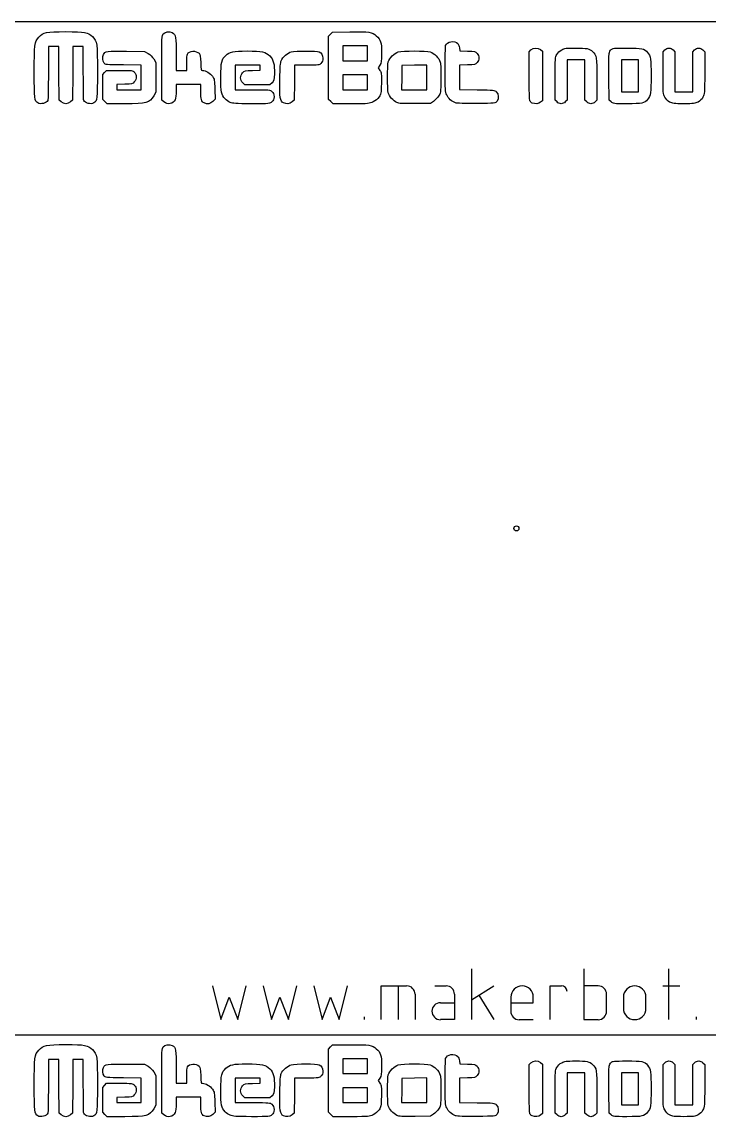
# Model space of a CAD drawing. Header units: millimetres. Extents: x 0 to 600, y 0 to 300.
# Drawn here: x 301.2 to 369, y 191.8 to 300 of the extents above; entities that cross this region are included whole.
import ezdxf

# ---------------------------------------------------------------- set-up
doc = ezdxf.new("R2010")
doc.units = ezdxf.units.MM
doc.layers.get('0').update_dxf_attribs({"linetype": 'CONTINUOUS', "lineweight": 25, "true_color": 0x000000})
doc.layers.add('Text', color=4, linetype='CONTINUOUS', true_color=0x00ffff)

msp = doc.modelspace()

# ---------------------------------------------------------------- linework, layer by layer
for p, q in [((600, 300), (0, 300)), ((300, 200), (400, 200))]:
    msp.add_line(p, q)
at = {"layer": 'Text'}
for p, q in [((331.45, 298.59), (331.65, 298.8)), ((331.65, 298.8), (331.85, 299)), ((331.85, 299), (333.57, 299.02)), ((331.45, 295.47), (331.45, 298.59)), ((334.09, 297.64), (332.88, 297.64)), ((332.88, 297.64), (332.88, 296.91)), ((335.3, 297.64), (334.09, 297.64)), ((335.3, 296.91), (335.3, 297.64)), ((304.33, 297.57), (303.82, 297.57)), ((303.82, 297.57), (303.82, 294.97)), ((304.84, 297.57), (304.33, 297.57)), ((304.86, 294.92), (304.84, 297.57)), ((306.25, 297.57), (306.23, 294.92)), ((306.76, 297.57), (306.25, 297.57)), ((307.27, 297.57), (306.76, 297.57)), ((307.27, 294.97), (307.27, 297.57)), ((311.53, 297.11), (313.32, 297.09)), ((313.32, 297.09), (313.67, 296.89)), ((316.44, 296.74), (316.44, 295.22)), ((332.88, 296.91), (332.88, 296.17)), ((335.3, 296.17), (335.3, 296.91)), ((335.3, 296.91), (335.3, 296.91)), ((344.38, 297.43), (344.42, 297.14)), ((344.42, 297.14), (345.18, 297.12)), ((351.26, 297.06), (351.44, 297.24)), ((351.26, 294.71), (351.26, 297.06)), ((352.39, 297.27), (352.58, 297.12)), ((352.58, 297.12), (352.58, 294.67)), ((364.47, 297.06), (364.65, 297.24)), ((364.47, 294.98), (364.47, 297.06)), ((365.46, 297.24), (365.64, 297.06)), ((365.64, 297.06), (365.64, 295.08)), ((367.4, 297.06), (367.58, 297.24)), ((367.4, 295.08), (367.4, 297.06)), ((368.4, 297.24), (368.58, 297.06)), ((368.58, 297.06), (368.58, 294.98)), ((312.99, 295.73), (311.22, 295.75)), ((312.99, 294.52), (312.99, 295.73)), ((314.22, 296.34), (314.42, 295.99)), ((314.42, 295.99), (314.42, 294.52)), ((315.01, 292.27), (315.01, 295.46)), ((317.47, 295.22), (317.47, 295.96)), ((323.48, 295.73), (322.24, 295.73)), ((322.24, 295.73), (322.24, 294.52)), ((324.73, 295.73), (323.48, 295.73)), ((324.73, 295.48), (324.73, 295.73)), ((324.73, 295.23), (324.73, 295.48)), ((328.12, 295.73), (328.09, 294)), ((329.33, 295.73), (328.12, 295.73)), ((331.45, 292.35), (331.45, 295.47)), ((332.88, 296.17), (334.09, 296.17)), ((334.09, 296.17), (335.3, 296.17)), ((336.52, 295.73), (336.36, 295.48)), ((336.36, 295.48), (336.53, 295.22)), ((338.71, 295.7), (338.69, 294.51)), ((339.94, 295.72), (338.71, 295.7)), ((341.17, 295.74), (339.94, 295.72)), ((341.17, 294.53), (341.17, 295.74)), ((345.17, 295.75), (344.4, 295.72)), ((344.4, 295.72), (344.4, 294.52)), ((355.88, 296.25), (355, 296.25)), ((355, 296.25), (355, 294.26)), ((356.76, 296.25), (355.88, 296.25)), ((356.76, 294.26), (356.76, 296.25)), ((361.2, 296.25), (360.36, 296.25)), ((360.36, 296.25), (360.36, 294.67)), ((362.04, 296.25), (361.2, 296.25)), ((362.04, 294.67), (362.04, 296.25)), ((304.88, 292.27), (304.86, 294.92)), ((306.23, 294.92), (306.2, 292.27)), ((309.18, 294.81), (309.37, 295.01)), ((309.18, 293.58), (309.18, 294.81)), ((309.37, 295.01), (309.57, 295.22)), ((309.57, 295.22), (310.84, 295.22)), ((312.99, 293.31), (312.99, 294.52)), ((314.42, 294.52), (314.42, 293.06)), ((316.44, 295.22), (316.95, 295.22)), ((316.95, 295.22), (317.47, 295.22)), ((322.24, 294.52), (322.24, 293.31)), ((323.96, 295.21), (324.73, 295.23)), ((334.09, 294.78), (332.88, 294.78)), ((332.88, 294.78), (332.88, 294.05)), ((335.3, 294.78), (334.09, 294.78)), ((335.3, 294.05), (335.3, 294.78)), ((338.69, 294.51), (338.67, 293.31)), ((341.17, 293.31), (341.17, 294.53)), ((341.17, 294.53), (341.17, 294.53)), ((344.4, 294.52), (344.4, 293.32)), ((352.58, 294.67), (352.58, 292.22)), ((353.83, 292.28), (353.83, 294.39)), ((359.15, 292.27), (359.12, 294.46)), ((360.36, 294.67), (360.36, 293.09)), ((362.04, 293.09), (362.04, 294.67)), ((362.04, 294.67), (362.04, 294.67)), ((365.64, 295.08), (365.64, 293.09)), ((367.4, 293.09), (367.4, 295.08)), ((309.18, 292.35), (309.18, 293.58)), ((311.35, 293.84), (310.57, 293.81)), ((310.57, 293.81), (310.57, 293.56)), ((310.57, 293.56), (310.57, 293.31)), ((310.57, 293.31), (311.78, 293.31)), ((311.78, 293.31), (312.99, 293.31)), ((317.65, 293.83), (316.44, 293.83)), ((316.44, 293.83), (316.44, 293.2)), ((318.86, 293.83), (317.65, 293.83)), ((318.86, 293.13), (318.86, 293.83)), ((320.25, 293.34), (320.27, 292.36)), ((322.24, 293.31), (323.96, 293.31)), ((323.19, 293.79), (323, 293.98)), ((324.44, 293.79), (323.19, 293.79)), ((325.68, 293.79), (324.44, 293.79)), ((325.89, 293.99), (325.68, 293.79)), ((328.09, 294), (328.07, 292.27)), ((332.88, 294.05), (332.88, 293.31)), ((332.88, 293.31), (334.09, 293.31)), ((334.09, 293.31), (335.3, 293.31)), ((335.3, 293.31), (335.3, 294.05)), ((335.3, 294.05), (335.3, 294.05)), ((338.67, 293.31), (339.92, 293.31)), ((339.92, 293.31), (341.17, 293.31)), ((344.4, 293.32), (346.12, 293.3)), ((355, 294.26), (355, 292.28)), ((356.76, 292.28), (356.76, 294.26)), ((357.94, 294.34), (357.94, 292.28)), ((305.09, 292.1), (304.88, 292.27)), ((306.2, 292.27), (306, 292.1)), ((309.39, 292.13), (309.18, 292.35)), ((314.42, 293.06), (314.22, 292.71)), ((315.22, 292.1), (315.01, 292.27)), ((320.27, 292.36), (320.05, 292.14)), ((328.07, 292.27), (327.87, 292.1)), ((331.69, 292.13), (331.45, 292.35)), ((352.58, 292.22), (352.39, 292.07)), ((354.01, 292.1), (353.83, 292.28)), ((355, 292.28), (354.82, 292.1)), ((356.94, 292.1), (356.76, 292.28)), ((357.94, 292.28), (357.76, 292.1)), ((359.35, 292.1), (359.15, 292.27)), ((360.36, 293.09), (361.2, 293.09)), ((361.2, 293.09), (362.04, 293.09)), ((365.64, 293.09), (366.52, 293.09)), ((366.52, 293.09), (367.4, 293.09)), ((302.77, 292), (302.77, 292)), ((309.61, 291.92), (309.39, 292.13)), ((309.39, 292.13), (309.39, 292.13)), ((311.36, 291.92), (309.61, 291.92)), ((315.22, 292.1), (315.22, 292.1)), ((321.76, 292.06), (321.76, 292.06)), ((327.01, 292.01), (327.01, 292.01)), ((331.93, 291.92), (331.69, 292.13)), ((331.69, 292.13), (331.69, 292.13)), ((333.71, 291.92), (331.93, 291.92)), ((338.2, 292.05), (338.2, 292.05)), ((341.51, 291.96), (340, 291.94)), ((341.82, 292.16), (341.51, 291.96)), ((343.99, 292.01), (343.99, 292.01)), ((351.57, 291.99), (351.57, 291.99)), ((354.01, 292.1), (354.01, 292.1)), ((359.35, 292.1), (359.35, 292.1)), ((365.12, 292.09), (365.12, 292.09)), ((345.56, 206.5), (345.56, 201.5)), ((356.67, 206.5), (356.67, 201.5)), ((365, 206.5), (365, 201.5)), ((320, 204.83), (320.83, 201.5)), ((322.5, 201.5), (323.33, 204.83)), ((325, 204.83), (325.83, 201.5)), ((327.5, 201.5), (328.33, 204.83)), ((330, 204.83), (330.83, 201.5)), ((332.5, 201.5), (333.33, 204.83)), ((336.67, 201.5), (336.67, 204.83)), ((336.67, 204.83), (339.17, 204.83)), ((338.33, 204.83), (338.33, 201.5)), ((341.94, 204.83), (343.06, 204.83)), ((345.56, 203.44), (347.78, 204.83)), ((353.33, 201.5), (353.33, 204.83)), ((353.33, 204.83), (354.44, 204.83)), ((358.06, 204.83), (356.67, 204.83)), ((364.44, 204.83), (366.11, 204.83)), ((320.83, 201.5), (321.67, 203.72)), ((321.67, 203.72), (322.5, 201.5)), ((325.83, 201.5), (326.67, 203.72)), ((326.67, 203.72), (327.5, 201.5)), ((330.83, 201.5), (331.67, 203.72)), ((331.67, 203.72), (332.5, 201.5)), ((340, 204), (340, 201.5)), ((343.89, 204), (343.89, 201.5)), ((346.29, 203.9), (347.78, 201.5)), ((349.44, 203.72), (349.44, 202.33)), ((351.67, 203.17), (351.67, 203.72)), ((358.89, 202.33), (358.89, 204)), ((360.56, 203.72), (360.56, 202.61)), ((362.78, 202.61), (362.78, 203.72)), ((342.5, 203.17), (343.89, 203.17)), ((349.44, 203.17), (351.67, 203.17)), ((335, 201.5), (335, 201.78)), ((343.89, 201.5), (342.5, 201.5)), ((350.28, 201.5), (351.67, 201.5)), ((356.67, 201.5), (358.06, 201.5)), ((367.78, 201.5), (367.78, 201.78)), ((331.45, 198.59), (331.65, 198.8)), ((331.45, 195.47), (331.45, 198.59)), ((331.65, 198.8), (331.85, 199)), ((331.85, 199), (333.57, 199.02)), ((304.33, 197.57), (303.82, 197.57)), ((303.82, 197.57), (303.82, 194.97)), ((304.84, 197.57), (304.33, 197.57)), ((304.86, 194.92), (304.84, 197.57)), ((306.25, 197.57), (306.23, 194.92)), ((306.76, 197.57), (306.25, 197.57)), ((307.27, 197.57), (306.76, 197.57)), ((307.27, 194.97), (307.27, 197.57)), ((311.53, 197.11), (313.32, 197.09)), ((313.32, 197.09), (313.67, 196.89)), ((334.09, 197.64), (332.88, 197.64)), ((332.88, 197.64), (332.88, 196.91)), ((335.3, 197.64), (334.09, 197.64)), ((335.3, 196.91), (335.3, 197.64)), ((344.38, 197.43), (344.42, 197.14)), ((344.42, 197.14), (345.18, 197.12)), ((351.26, 197.06), (351.44, 197.24)), ((351.26, 194.71), (351.26, 197.06)), ((352.39, 197.27), (352.58, 197.12)), ((352.58, 197.12), (352.58, 194.67)), ((364.47, 197.06), (364.65, 197.24)), ((364.47, 194.98), (364.47, 197.06)), ((365.46, 197.24), (365.64, 197.06)), ((365.64, 197.06), (365.64, 195.08)), ((367.4, 197.06), (367.58, 197.24)), ((367.4, 195.08), (367.4, 197.06)), ((368.4, 197.24), (368.58, 197.06)), ((368.58, 197.06), (368.58, 194.98)), ((314.22, 196.34), (314.42, 195.99)), ((314.42, 195.99), (314.42, 194.52)), ((316.44, 196.74), (316.44, 195.22)), ((317.47, 195.22), (317.47, 195.96)), ((332.88, 196.91), (332.88, 196.17)), ((332.88, 196.17), (334.09, 196.17)), ((334.09, 196.17), (335.3, 196.17)), ((335.3, 196.17), (335.3, 196.91)), ((335.3, 196.91), (335.3, 196.91)), ((355.88, 196.25), (355, 196.25)), ((355, 196.25), (355, 194.26)), ((356.76, 196.25), (355.88, 196.25)), ((356.76, 194.26), (356.76, 196.25)), ((361.2, 196.25), (360.36, 196.25)), ((360.36, 196.25), (360.36, 194.67)), ((362.04, 196.25), (361.2, 196.25)), ((362.04, 194.67), (362.04, 196.25)), ((304.88, 192.27), (304.86, 194.92)), ((306.23, 194.92), (306.2, 192.27)), ((309.18, 194.81), (309.37, 195.01)), ((309.18, 193.58), (309.18, 194.81)), ((309.37, 195.01), (309.57, 195.22)), ((309.57, 195.22), (310.84, 195.22)), ((312.99, 195.73), (311.22, 195.75)), ((312.99, 194.52), (312.99, 195.73)), ((315.01, 192.27), (315.01, 195.46)), ((316.44, 195.22), (316.95, 195.22)), ((316.95, 195.22), (317.47, 195.22)), ((323.48, 195.73), (322.24, 195.73)), ((322.24, 195.73), (322.24, 194.52)), ((324.73, 195.73), (323.48, 195.73)), ((323.96, 195.21), (324.73, 195.23)), ((324.73, 195.48), (324.73, 195.73)), ((324.73, 195.23), (324.73, 195.48)), ((328.12, 195.73), (328.09, 194)), ((329.33, 195.73), (328.12, 195.73)), ((331.45, 192.35), (331.45, 195.47)), ((336.52, 195.73), (336.36, 195.48)), ((336.36, 195.48), (336.53, 195.22)), ((338.71, 195.7), (338.69, 194.51)), ((339.94, 195.72), (338.71, 195.7)), ((341.17, 195.74), (339.94, 195.72)), ((341.17, 194.53), (341.17, 195.74)), ((345.17, 195.75), (344.4, 195.72)), ((344.4, 195.72), (344.4, 194.52)), ((365.64, 195.08), (365.64, 193.09)), ((367.4, 193.09), (367.4, 195.08)), ((311.35, 193.84), (310.57, 193.81)), ((310.57, 193.81), (310.57, 193.56)), ((312.99, 193.31), (312.99, 194.52)), ((314.42, 194.52), (314.42, 193.06)), ((317.65, 193.83), (316.44, 193.83)), ((316.44, 193.83), (316.44, 193.2)), ((318.86, 193.83), (317.65, 193.83)), ((318.86, 193.13), (318.86, 193.83)), ((322.24, 194.52), (322.24, 193.31)), ((323.19, 193.79), (323, 193.98)), ((324.44, 193.79), (323.19, 193.79)), ((325.68, 193.79), (324.44, 193.79)), ((325.89, 193.99), (325.68, 193.79)), ((328.09, 194), (328.07, 192.27)), ((334.09, 194.78), (332.88, 194.78)), ((332.88, 194.78), (332.88, 194.05)), ((332.88, 194.05), (332.88, 193.31)), ((335.3, 194.78), (334.09, 194.78)), ((335.3, 194.05), (335.3, 194.78)), ((335.3, 193.31), (335.3, 194.05)), ((335.3, 194.05), (335.3, 194.05)), ((338.69, 194.51), (338.67, 193.31)), ((341.17, 193.31), (341.17, 194.53)), ((341.17, 194.53), (341.17, 194.53)), ((344.4, 194.52), (344.4, 193.32)), ((352.58, 194.67), (352.58, 192.22)), ((353.83, 192.28), (353.83, 194.39)), ((355, 194.26), (355, 192.28)), ((356.76, 192.28), (356.76, 194.26)), ((357.94, 194.34), (357.94, 192.28)), ((359.15, 192.27), (359.12, 194.46)), ((360.36, 194.67), (360.36, 193.09)), ((362.04, 193.09), (362.04, 194.67)), ((362.04, 194.67), (362.04, 194.67)), ((309.18, 192.35), (309.18, 193.58)), ((310.57, 193.56), (310.57, 193.31)), ((310.57, 193.31), (311.78, 193.31)), ((311.78, 193.31), (312.99, 193.31)), ((314.42, 193.06), (314.22, 192.71)), ((320.25, 193.34), (320.27, 192.36)), ((322.24, 193.31), (323.96, 193.31)), ((332.88, 193.31), (334.09, 193.31)), ((334.09, 193.31), (335.3, 193.31)), ((338.67, 193.31), (339.92, 193.31)), ((339.92, 193.31), (341.17, 193.31)), ((344.4, 193.32), (346.12, 193.3)), ((360.36, 193.09), (361.2, 193.09)), ((361.2, 193.09), (362.04, 193.09)), ((365.64, 193.09), (366.52, 193.09)), ((366.52, 193.09), (367.4, 193.09)), ((302.77, 192), (302.77, 192)), ((305.09, 192.1), (304.88, 192.27)), ((306.2, 192.27), (306, 192.1)), ((309.39, 192.13), (309.18, 192.35)), ((309.61, 191.92), (309.39, 192.13)), ((309.39, 192.13), (309.39, 192.13)), ((311.36, 191.92), (309.61, 191.92)), ((315.22, 192.1), (315.01, 192.27)), ((315.22, 192.1), (315.22, 192.1)), ((320.27, 192.36), (320.05, 192.14)), ((321.76, 192.06), (321.76, 192.06)), ((327.01, 192.01), (327.01, 192.01)), ((328.07, 192.27), (327.87, 192.1)), ((331.69, 192.13), (331.45, 192.35)), ((331.93, 191.92), (331.69, 192.13)), ((331.69, 192.13), (331.69, 192.13)), ((333.71, 191.92), (331.93, 191.92)), ((338.2, 192.05), (338.2, 192.05)), ((341.51, 191.96), (340, 191.94)), ((341.82, 192.16), (341.51, 191.96)), ((343.99, 192.01), (343.99, 192.01)), ((351.57, 191.99), (351.57, 191.99)), ((352.58, 192.22), (352.39, 192.07)), ((354.01, 192.1), (353.83, 192.28)), ((354.01, 192.1), (354.01, 192.1)), ((355, 192.28), (354.82, 192.1)), ((356.94, 192.1), (356.76, 192.28)), ((357.94, 192.28), (357.76, 192.1)), ((359.35, 192.1), (359.15, 192.27)), ((359.35, 192.1), (359.35, 192.1)), ((365.12, 192.09), (365.12, 192.09))]:
    msp.add_line(p, q, dxfattribs=at)
msp.add_circle((350, 250), 0.25, dxfattribs=at)
for centre, radius, start, end in [((339.17, 204), 0.833, 0, 90), ((343.06, 204), 0.833, 0, 90), ((350.56, 203.72), 1.11, 0, 180), ((354.44, 204.28), 0.556, 0, 90), ((358.06, 204), 0.833, 0, 90), ((361.67, 203.72), 1.11, 0, 180), ((342.5, 202.33), 0.833, 90, 270), ((361.67, 202.61), 1.11, 180, 0), ((350.28, 202.33), 0.833, 180, 270), ((358.06, 202.33), 0.833, 270, 0)]:
    msp.add_arc(centre, radius, start, end, dxfattribs=at)
for points in [[(302.88, 298.5), (303.33, 298.98), (303.6, 299.04), (305.55, 299.04)], [(305.55, 299.04), (307.42, 299.04), (307.72, 298.98), (308.16, 298.55)], [(315.01, 295.46), (315.01, 298.49), (315.02, 298.66), (315.15, 298.81)], [(315.15, 298.81), (315.34, 299.02), (315.74, 299.08), (316.04, 298.94)], [(316.04, 298.94), (316.39, 298.77), (316.44, 298.51), (316.44, 296.74)], [(333.57, 299.02), (335.51, 299.05), (335.75, 299.01), (336.18, 298.63)], [(302.43, 294.99), (302.43, 297.8), (302.46, 298.03), (302.88, 298.5)], [(308.16, 298.55), (308.64, 298.08), (308.66, 297.89), (308.66, 295.06)], [(336.18, 298.63), (336.63, 298.22), (336.69, 298.01), (336.69, 296.93)], [(342.97, 295.29), (342.97, 296.48), (342.99, 297.55), (343.02, 297.66)], [(343.02, 297.66), (343.14, 298.08), (343.9, 298.21), (344.21, 297.87)], [(344.21, 297.87), (344.28, 297.79), (344.35, 297.6), (344.38, 297.43)], [(309.32, 295.94), (309.16, 296.14), (309.13, 296.52), (309.26, 296.79)], [(309.26, 296.79), (309.41, 297.11), (309.61, 297.14), (311.53, 297.11)], [(313.67, 296.89), (313.89, 296.76), (314.09, 296.56), (314.22, 296.34)], [(317.47, 295.96), (317.47, 296.37), (317.5, 296.76), (317.54, 296.83)], [(317.54, 296.83), (317.72, 297.16), (318.41, 297.2), (318.69, 296.9)], [(318.69, 296.9), (318.8, 296.77), (318.83, 296.61), (318.85, 295.98)], [(320.84, 294.54), (320.85, 296.06), (320.9, 296.3), (321.33, 296.7)], [(321.33, 296.7), (321.71, 297.06), (322.06, 297.13), (323.42, 297.13)], [(323.42, 297.13), (324.94, 297.13), (325.24, 297.06), (325.66, 296.65)], [(325.66, 296.65), (326.04, 296.26), (326.15, 295.83), (326.12, 294.87)], [(326.8, 296.17), (326.95, 296.52), (327.44, 296.95), (327.79, 297.05)], [(327.79, 297.05), (328.18, 297.16), (330.35, 297.15), (330.55, 297.04)], [(330.55, 297.04), (330.81, 296.91), (330.89, 296.75), (330.89, 296.41)], [(336.69, 296.93), (336.69, 296.06), (336.68, 295.95), (336.52, 295.73)], [(337.36, 296.05), (337.46, 296.42), (337.96, 296.92), (338.35, 297.04)], [(338.35, 297.04), (338.76, 297.16), (341.08, 297.16), (341.49, 297.04)], [(341.49, 297.04), (341.9, 296.92), (342.36, 296.44), (342.48, 296.02)], [(345.18, 297.12), (345.92, 297.09), (345.96, 297.08), (346.13, 296.89)], [(346.13, 296.89), (346.24, 296.76), (346.31, 296.59), (346.31, 296.43)], [(351.44, 297.24), (351.67, 297.47), (352.11, 297.49), (352.39, 297.27)], [(353.83, 294.39), (353.83, 296.44), (353.83, 296.51), (353.99, 296.79)], [(353.99, 296.79), (354.09, 296.97), (354.28, 297.14), (354.48, 297.25)], [(354.48, 297.25), (354.77, 297.41), (354.9, 297.42), (355.85, 297.42)], [(355.85, 297.42), (356.97, 297.42), (357.19, 297.38), (357.52, 297.07)], [(357.52, 297.07), (357.92, 296.7), (357.94, 296.58), (357.94, 294.34)], [(359.12, 294.46), (359.11, 295.67), (359.12, 296.76), (359.15, 296.89)], [(359.15, 296.89), (359.17, 297.02), (359.26, 297.19), (359.35, 297.28)], [(359.35, 297.28), (359.49, 297.41), (359.61, 297.42), (360.89, 297.42)], [(360.89, 297.42), (362.42, 297.42), (362.62, 297.38), (362.94, 296.99)], [(362.94, 296.99), (363.25, 296.63), (363.29, 296.33), (363.29, 294.67)], [(364.65, 297.24), (364.76, 297.36), (364.91, 297.42), (365.05, 297.42)], [(365.05, 297.42), (365.2, 297.42), (365.35, 297.36), (365.46, 297.24)], [(367.58, 297.24), (367.69, 297.36), (367.85, 297.42), (367.99, 297.42)], [(367.99, 297.42), (368.13, 297.42), (368.28, 297.36), (368.4, 297.24)], [(311.22, 295.75), (309.47, 295.77), (309.46, 295.77), (309.32, 295.94)], [(318.85, 295.98), (318.87, 295.26), (318.88, 295.22), (319.03, 295.22)], [(326.66, 294.3), (326.68, 295.56), (326.71, 295.97), (326.8, 296.17)], [(330.72, 295.91), (330.54, 295.74), (330.51, 295.73), (329.33, 295.73)], [(330.89, 296.41), (330.9, 296.17), (330.85, 296.05), (330.72, 295.91)], [(337.36, 293), (337.26, 293.36), (337.26, 295.69), (337.36, 296.05)], [(342.48, 296.02), (342.55, 295.79), (342.57, 295.27), (342.55, 294.33)], [(346.13, 295.98), (345.96, 295.78), (345.92, 295.77), (345.17, 295.75)], [(346.31, 296.43), (346.31, 296.27), (346.24, 296.11), (346.13, 295.98)], [(302.77, 292), (302.46, 292.18), (302.43, 292.44), (302.43, 294.99)], [(303.82, 294.97), (303.82, 293.54), (303.8, 292.32), (303.77, 292.25)], [(307.31, 292.25), (307.29, 292.32), (307.27, 293.54), (307.27, 294.97)], [(308.66, 295.06), (308.66, 292.42), (308.63, 292.17), (308.31, 292)], [(310.84, 295.22), (312.1, 295.22), (312.12, 295.22), (312.3, 295.04)], [(312.3, 295.04), (312.54, 294.79), (312.55, 294.35), (312.3, 294.07)], [(319.03, 295.22), (319.35, 295.22), (319.8, 294.94), (320.01, 294.63)], [(320.01, 294.63), (320.21, 294.33), (320.22, 294.27), (320.25, 293.34)], [(321.27, 292.4), (320.89, 292.81), (320.84, 293.04), (320.84, 294.54)], [(323, 293.98), (322.72, 294.26), (322.72, 294.71), (322.99, 294.98)], [(322.99, 294.98), (323.18, 295.17), (323.24, 295.19), (323.96, 295.21)], [(326.12, 294.87), (326.09, 294.25), (326.07, 294.18), (325.89, 293.99)], [(336.53, 295.22), (336.69, 294.98), (336.7, 294.92), (336.68, 293.93)], [(343.12, 292.79), (342.97, 293.11), (342.97, 293.24), (342.97, 295.29)], [(351.34, 292.2), (351.29, 292.3), (351.26, 293.18), (351.26, 294.71)], [(363.29, 294.67), (363.29, 293.01), (363.25, 292.71), (362.94, 292.35)], [(364.64, 292.58), (364.47, 292.89), (364.47, 292.95), (364.47, 294.98)], [(368.58, 294.98), (368.58, 292.97), (368.57, 292.89), (368.41, 292.58)], [(312.3, 294.07), (312.13, 293.87), (312.09, 293.86), (311.35, 293.84)], [(323.96, 293.31), (325.67, 293.31), (325.68, 293.31), (325.88, 293.14)], [(327.01, 292.01), (326.68, 292.18), (326.63, 292.52), (326.66, 294.3)], [(336.68, 293.93), (336.66, 292.93), (336.65, 292.89), (336.45, 292.59)], [(342.55, 294.33), (342.53, 292.99), (342.52, 292.97), (342.32, 292.67)], [(346.12, 293.3), (347.82, 293.28), (347.84, 293.27), (348.02, 293.1)], [(303.77, 292.25), (303.67, 291.98), (303.06, 291.83), (302.77, 292)], [(308.31, 292), (308, 291.83), (307.42, 291.98), (307.31, 292.25)], [(314.22, 292.71), (313.79, 291.99), (313.55, 291.92), (311.36, 291.92)], [(316.33, 292.32), (316.16, 291.9), (315.58, 291.78), (315.22, 292.1)], [(316.44, 293.2), (316.44, 292.82), (316.4, 292.47), (316.33, 292.32)], [(319.2, 292), (318.94, 292.12), (318.86, 292.37), (318.86, 293.13)], [(321.76, 292.06), (321.6, 292.13), (321.38, 292.29), (321.27, 292.4)], [(325.88, 293.14), (326.05, 292.99), (326.09, 292.9), (326.09, 292.62)], [(326.09, 292.62), (326.09, 292.33), (326.05, 292.24), (325.88, 292.1)], [(336.45, 292.59), (336.32, 292.4), (336.1, 292.22), (335.86, 292.1)], [(338.2, 292.05), (337.83, 292.22), (337.46, 292.64), (337.36, 293)], [(342.32, 292.67), (342.21, 292.5), (341.98, 292.27), (341.82, 292.16)], [(343.99, 292.01), (343.62, 292.14), (343.29, 292.44), (343.12, 292.79)], [(348.02, 293.1), (348.26, 292.87), (348.29, 292.39), (348.07, 292.13)], [(351.57, 291.99), (351.49, 292.03), (351.38, 292.12), (351.34, 292.2)], [(362.94, 292.35), (362.62, 291.96), (362.42, 291.92), (360.91, 291.92)], [(365.12, 292.09), (364.91, 292.2), (364.75, 292.36), (364.64, 292.58)], [(368.41, 292.58), (368.29, 292.35), (368.15, 292.21), (367.92, 292.09)], [(306, 292.1), (305.73, 291.86), (305.36, 291.86), (305.09, 292.1)], [(320.05, 292.14), (319.81, 291.9), (319.52, 291.85), (319.2, 292)], [(323.87, 291.92), (322.26, 291.92), (322.02, 291.94), (321.76, 292.06)], [(325.88, 292.1), (325.68, 291.92), (325.68, 291.92), (323.87, 291.92)], [(327.87, 292.1), (327.64, 291.9), (327.3, 291.87), (327.01, 292.01)], [(335.86, 292.1), (335.49, 291.92), (335.47, 291.92), (333.71, 291.92)], [(340, 291.94), (338.66, 291.92), (338.46, 291.93), (338.2, 292.05)], [(346.07, 291.94), (344.9, 291.93), (344.13, 291.96), (343.99, 292.01)], [(348.07, 292.13), (347.93, 291.96), (347.93, 291.96), (346.07, 291.94)], [(352.39, 292.07), (352.18, 291.91), (351.85, 291.88), (351.57, 291.99)], [(354.41, 291.92), (354.27, 291.92), (354.12, 291.99), (354.01, 292.1)], [(354.82, 292.1), (354.71, 291.99), (354.56, 291.92), (354.41, 291.92)], [(357.35, 291.92), (357.21, 291.92), (357.06, 291.99), (356.94, 292.1)], [(357.76, 292.1), (357.64, 291.99), (357.49, 291.92), (357.35, 291.92)], [(360.91, 291.92), (359.59, 291.92), (359.55, 291.92), (359.35, 292.1)], [(366.52, 291.92), (365.54, 291.92), (365.42, 291.93), (365.12, 292.09)], [(367.92, 292.09), (367.63, 291.93), (367.5, 291.92), (366.52, 291.92)], [(302.43, 194.99), (302.43, 197.8), (302.46, 198.03), (302.88, 198.5)], [(302.88, 198.5), (303.33, 198.98), (303.6, 199.04), (305.55, 199.04)], [(305.55, 199.04), (307.42, 199.04), (307.72, 198.98), (308.16, 198.55)], [(308.16, 198.55), (308.64, 198.08), (308.66, 197.89), (308.66, 195.06)], [(315.01, 195.46), (315.01, 198.49), (315.02, 198.66), (315.15, 198.81)], [(315.15, 198.81), (315.34, 199.02), (315.74, 199.08), (316.04, 198.94)], [(316.04, 198.94), (316.39, 198.77), (316.44, 198.51), (316.44, 196.74)], [(333.57, 199.02), (335.51, 199.05), (335.75, 199.01), (336.18, 198.63)], [(336.18, 198.63), (336.63, 198.22), (336.69, 198.01), (336.69, 196.93)], [(343.02, 197.66), (343.14, 198.08), (343.9, 198.21), (344.21, 197.87)], [(309.26, 196.79), (309.41, 197.11), (309.61, 197.14), (311.53, 197.11)], [(317.54, 196.83), (317.72, 197.16), (318.41, 197.2), (318.69, 196.9)], [(321.33, 196.7), (321.71, 197.06), (322.06, 197.13), (323.42, 197.13)], [(323.42, 197.13), (324.94, 197.13), (325.24, 197.06), (325.66, 196.65)], [(326.8, 196.17), (326.95, 196.52), (327.44, 196.95), (327.79, 197.05)], [(327.79, 197.05), (328.18, 197.16), (330.35, 197.15), (330.55, 197.04)], [(330.55, 197.04), (330.81, 196.91), (330.89, 196.75), (330.89, 196.41)], [(337.36, 196.05), (337.46, 196.42), (337.96, 196.92), (338.35, 197.04)], [(338.35, 197.04), (338.76, 197.16), (341.08, 197.16), (341.49, 197.04)], [(341.49, 197.04), (341.9, 196.92), (342.36, 196.44), (342.48, 196.02)], [(342.97, 195.29), (342.97, 196.48), (342.99, 197.55), (343.02, 197.66)], [(344.21, 197.87), (344.28, 197.79), (344.35, 197.6), (344.38, 197.43)], [(345.18, 197.12), (345.92, 197.09), (345.96, 197.08), (346.13, 196.89)], [(351.44, 197.24), (351.67, 197.47), (352.11, 197.49), (352.39, 197.27)], [(353.99, 196.79), (354.09, 196.97), (354.28, 197.14), (354.48, 197.25)], [(354.48, 197.25), (354.77, 197.41), (354.9, 197.42), (355.85, 197.42)], [(355.85, 197.42), (356.97, 197.42), (357.19, 197.38), (357.52, 197.07)], [(357.52, 197.07), (357.92, 196.7), (357.94, 196.58), (357.94, 194.34)], [(359.15, 196.89), (359.17, 197.02), (359.26, 197.19), (359.35, 197.28)], [(359.35, 197.28), (359.49, 197.41), (359.61, 197.42), (360.89, 197.42)], [(360.89, 197.42), (362.42, 197.42), (362.62, 197.38), (362.94, 196.99)], [(362.94, 196.99), (363.25, 196.63), (363.29, 196.33), (363.29, 194.67)], [(364.65, 197.24), (364.76, 197.36), (364.91, 197.42), (365.05, 197.42)], [(365.05, 197.42), (365.2, 197.42), (365.35, 197.36), (365.46, 197.24)], [(367.58, 197.24), (367.69, 197.36), (367.85, 197.42), (367.99, 197.42)], [(367.99, 197.42), (368.13, 197.42), (368.28, 197.36), (368.4, 197.24)], [(309.32, 195.94), (309.16, 196.14), (309.13, 196.52), (309.26, 196.79)], [(311.22, 195.75), (309.47, 195.77), (309.46, 195.77), (309.32, 195.94)], [(313.67, 196.89), (313.89, 196.76), (314.09, 196.56), (314.22, 196.34)], [(317.47, 195.96), (317.47, 196.37), (317.5, 196.76), (317.54, 196.83)], [(318.69, 196.9), (318.8, 196.77), (318.83, 196.61), (318.85, 195.98)], [(318.85, 195.98), (318.87, 195.26), (318.88, 195.22), (319.03, 195.22)], [(320.84, 194.54), (320.85, 196.06), (320.9, 196.3), (321.33, 196.7)], [(325.66, 196.65), (326.04, 196.26), (326.15, 195.83), (326.12, 194.87)], [(326.66, 194.3), (326.68, 195.56), (326.71, 195.97), (326.8, 196.17)], [(330.72, 195.91), (330.54, 195.74), (330.51, 195.73), (329.33, 195.73)], [(330.89, 196.41), (330.9, 196.17), (330.85, 196.05), (330.72, 195.91)], [(336.69, 196.93), (336.69, 196.06), (336.68, 195.95), (336.52, 195.73)], [(337.36, 193), (337.26, 193.36), (337.26, 195.69), (337.36, 196.05)], [(342.48, 196.02), (342.55, 195.79), (342.57, 195.27), (342.55, 194.33)], [(346.13, 195.98), (345.96, 195.78), (345.92, 195.77), (345.17, 195.75)], [(346.13, 196.89), (346.24, 196.76), (346.31, 196.59), (346.31, 196.43)], [(346.31, 196.43), (346.31, 196.27), (346.24, 196.11), (346.13, 195.98)], [(353.83, 194.39), (353.83, 196.44), (353.83, 196.51), (353.99, 196.79)], [(359.12, 194.46), (359.11, 195.67), (359.12, 196.76), (359.15, 196.89)], [(302.77, 192), (302.46, 192.18), (302.43, 192.44), (302.43, 194.99)], [(303.82, 194.97), (303.82, 193.54), (303.8, 192.32), (303.77, 192.25)], [(307.31, 192.25), (307.29, 192.32), (307.27, 193.54), (307.27, 194.97)], [(308.66, 195.06), (308.66, 192.42), (308.63, 192.17), (308.31, 192)], [(310.84, 195.22), (312.1, 195.22), (312.12, 195.22), (312.3, 195.04)], [(312.3, 195.04), (312.54, 194.79), (312.55, 194.35), (312.3, 194.07)], [(319.03, 195.22), (319.35, 195.22), (319.8, 194.94), (320.01, 194.63)], [(323, 193.98), (322.72, 194.26), (322.72, 194.71), (322.99, 194.98)], [(322.99, 194.98), (323.18, 195.17), (323.24, 195.19), (323.96, 195.21)], [(326.12, 194.87), (326.09, 194.25), (326.07, 194.18), (325.89, 193.99)], [(336.53, 195.22), (336.69, 194.98), (336.7, 194.92), (336.68, 193.93)], [(343.12, 192.79), (342.97, 193.11), (342.97, 193.24), (342.97, 195.29)], [(364.64, 192.58), (364.47, 192.89), (364.47, 192.95), (364.47, 194.98)], [(368.58, 194.98), (368.58, 192.97), (368.57, 192.89), (368.41, 192.58)], [(312.3, 194.07), (312.13, 193.87), (312.09, 193.86), (311.35, 193.84)], [(320.01, 194.63), (320.21, 194.33), (320.22, 194.27), (320.25, 193.34)], [(321.27, 192.4), (320.89, 192.81), (320.84, 193.04), (320.84, 194.54)], [(327.01, 192.01), (326.68, 192.18), (326.63, 192.52), (326.66, 194.3)], [(336.68, 193.93), (336.66, 192.93), (336.65, 192.89), (336.45, 192.59)], [(342.55, 194.33), (342.53, 192.99), (342.52, 192.97), (342.32, 192.67)], [(351.34, 192.2), (351.29, 192.3), (351.26, 193.18), (351.26, 194.71)], [(363.29, 194.67), (363.29, 193.01), (363.25, 192.71), (362.94, 192.35)], [(314.22, 192.71), (313.79, 191.99), (313.55, 191.92), (311.36, 191.92)], [(316.44, 193.2), (316.44, 192.82), (316.4, 192.47), (316.33, 192.32)], [(319.2, 192), (318.94, 192.12), (318.86, 192.37), (318.86, 193.13)], [(323.96, 193.31), (325.67, 193.31), (325.68, 193.31), (325.88, 193.14)], [(325.88, 193.14), (326.05, 192.99), (326.09, 192.9), (326.09, 192.62)], [(338.2, 192.05), (337.83, 192.22), (337.46, 192.64), (337.36, 193)], [(342.32, 192.67), (342.21, 192.5), (341.98, 192.27), (341.82, 192.16)], [(343.99, 192.01), (343.62, 192.14), (343.29, 192.44), (343.12, 192.79)], [(346.12, 193.3), (347.82, 193.28), (347.84, 193.27), (348.02, 193.1)], [(348.02, 193.1), (348.26, 192.87), (348.29, 192.39), (348.07, 192.13)], [(303.77, 192.25), (303.67, 191.98), (303.06, 191.83), (302.77, 192)], [(306, 192.1), (305.73, 191.86), (305.36, 191.86), (305.09, 192.1)], [(308.31, 192), (308, 191.83), (307.42, 191.98), (307.31, 192.25)], [(316.33, 192.32), (316.16, 191.9), (315.58, 191.78), (315.22, 192.1)], [(320.05, 192.14), (319.81, 191.9), (319.52, 191.85), (319.2, 192)], [(321.76, 192.06), (321.6, 192.13), (321.38, 192.29), (321.27, 192.4)], [(323.87, 191.92), (322.26, 191.92), (322.02, 191.94), (321.76, 192.06)], [(325.88, 192.1), (325.68, 191.92), (325.68, 191.92), (323.87, 191.92)], [(326.09, 192.62), (326.09, 192.33), (326.05, 192.24), (325.88, 192.1)], [(327.87, 192.1), (327.64, 191.9), (327.3, 191.87), (327.01, 192.01)], [(335.86, 192.1), (335.49, 191.92), (335.47, 191.92), (333.71, 191.92)], [(336.45, 192.59), (336.32, 192.4), (336.1, 192.22), (335.86, 192.1)], [(340, 191.94), (338.66, 191.92), (338.46, 191.93), (338.2, 192.05)], [(346.07, 191.94), (344.9, 191.93), (344.13, 191.96), (343.99, 192.01)], [(348.07, 192.13), (347.93, 191.96), (347.93, 191.96), (346.07, 191.94)], [(351.57, 191.99), (351.49, 192.03), (351.38, 192.12), (351.34, 192.2)], [(352.39, 192.07), (352.18, 191.91), (351.85, 191.88), (351.57, 191.99)], [(354.41, 191.92), (354.27, 191.92), (354.12, 191.99), (354.01, 192.1)], [(354.82, 192.1), (354.71, 191.99), (354.56, 191.92), (354.41, 191.92)], [(357.35, 191.92), (357.21, 191.92), (357.06, 191.99), (356.94, 192.1)], [(357.76, 192.1), (357.64, 191.99), (357.49, 191.92), (357.35, 191.92)], [(360.91, 191.92), (359.59, 191.92), (359.55, 191.92), (359.35, 192.1)], [(362.94, 192.35), (362.62, 191.96), (362.42, 191.92), (360.91, 191.92)], [(365.12, 192.09), (364.91, 192.2), (364.75, 192.36), (364.64, 192.58)], [(366.52, 191.92), (365.54, 191.92), (365.42, 191.93), (365.12, 192.09)], [(367.92, 192.09), (367.63, 191.93), (367.5, 191.92), (366.52, 191.92)], [(368.41, 192.58), (368.29, 192.35), (368.15, 192.21), (367.92, 192.09)]]:
    msp.add_open_spline(points, degree=3, dxfattribs=at)

doc.saveas('drawing.dxf')
